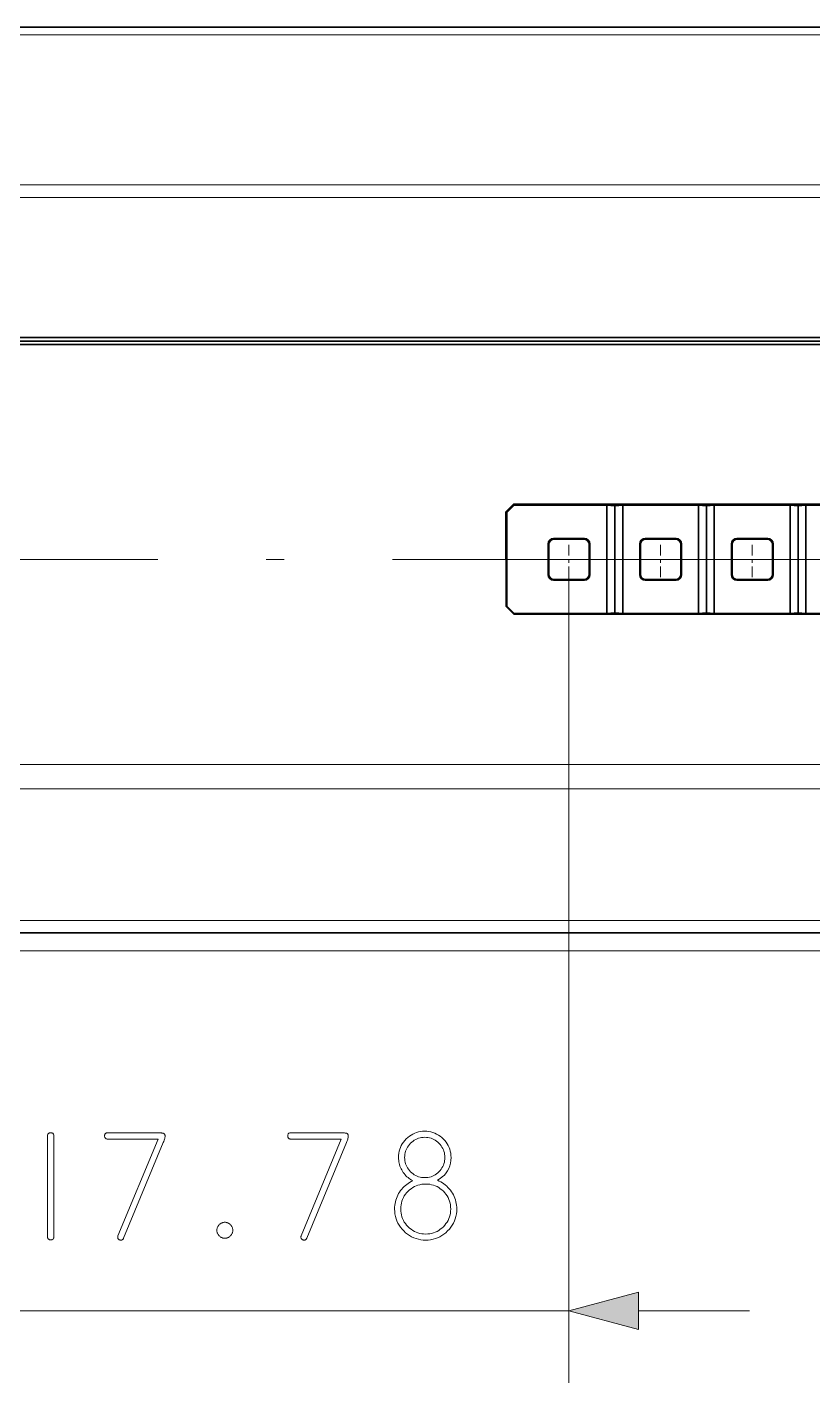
# Model space of a CAD drawing. Extents: x 0 to 297, y 0 to 210.
# Drawn here: x 138.5 to 160.28, y 132.16 to 169.74 of the extents above; entities that cross this region are included whole.
import ezdxf

# ---------------------------------------------------------------- set-up
doc = ezdxf.new("R2010")
doc.units = 0
doc.linetypes.add('DASHDOT', pattern=[18.5, 12, -3, 0.5, -3])

msp = doc.modelspace()

# ---------------------------------------------------------------- linework, layer by layer
at = {"color": 7, "lineweight": 35}
for p, q in [((178.677, 169.736), (124.947, 169.736)), ((115.55, 161.136), (178.782, 161.136)), ((115.55, 161.036), (178.782, 161.036)), ((115.55, 160.936), (178.782, 160.936)), ((151.982, 156.518), (177.889, 156.518)), ((151.988, 153.468), (177.883, 153.468)), ((122.02, 144.636), (177.197, 144.636))]:
    msp.add_line(p, q, dxfattribs=at)
at = {"color": 7, "lineweight": 13}
for p, q in [((178.677, 169.52), (124.947, 169.52)), ((115.944, 165.366), (178.671, 165.366)), ((115.944, 165.015), (178.671, 165.015)), ((153.515, 154.493), (153.515, 132.163)), ((178.358, 149.297), (116.353, 149.297)), ((178.358, 148.629), (116.353, 148.629)), ((122.02, 144.975), (177.197, 144.975))]:
    msp.add_line(p, q, dxfattribs=at)
at = {"color": 7, "lineweight": 35, "ltscale": 0.007719}
msp.add_line((151.765, 156.299), (151.982, 156.518), dxfattribs=at)
at = {"color": 7, "lineweight": 35, "ltscale": 0.007071}
for p, q in [((151.795, 156.286), (151.995, 156.486)), ((151.795, 153.686), (151.995, 153.486))]:
    msp.add_line(p, q, dxfattribs=at)
at = {"color": 7, "lineweight": 35, "ltscale": 0.000859953}
msp.add_line((151.995, 156.486), (151.982, 156.518), dxfattribs=at)
at = {"color": 7, "lineweight": 35, "ltscale": 0.064225}
for p, q in [((151.995, 156.486), (154.564, 156.486)), ((154.564, 153.486), (151.995, 153.486))]:
    msp.add_line(p, q, dxfattribs=at)
at = {"color": 7, "lineweight": 35, "ltscale": 0.075}
for p, q in [((154.564, 156.486), (154.564, 153.486)), ((155.004, 156.486), (155.004, 153.486)), ((157.104, 156.486), (157.104, 153.486)), ((157.544, 156.486), (157.544, 153.486)), ((159.644, 156.486), (159.644, 153.486)), ((160.084, 156.486), (160.084, 153.486))]:
    msp.add_line(p, q, dxfattribs=at)
at = {"color": 7, "lineweight": 35, "ltscale": 0.005521}
for p, q in [((154.564, 156.486), (154.784, 156.467)), ((155.004, 156.486), (154.784, 156.467)), ((157.104, 156.486), (157.324, 156.467)), ((157.544, 156.486), (157.324, 156.467)), ((159.644, 156.486), (159.864, 156.467)), ((160.084, 156.486), (159.864, 156.467)), ((154.784, 153.505), (154.564, 153.486)), ((154.784, 153.505), (155.004, 153.486)), ((157.324, 153.505), (157.104, 153.486)), ((157.324, 153.505), (157.544, 153.486)), ((159.864, 153.505), (159.644, 153.486)), ((159.864, 153.505), (160.084, 153.486))]:
    msp.add_line(p, q, dxfattribs=at)
at = {"color": 7, "lineweight": 35, "ltscale": 0.074038}
for p, q in [((154.784, 156.467), (154.784, 153.505)), ((157.324, 156.467), (157.324, 153.505)), ((159.864, 156.467), (159.864, 153.505))]:
    msp.add_line(p, q, dxfattribs=at)
at = {"color": 7, "lineweight": 35, "ltscale": 0.0525}
for p, q in [((155.004, 156.486), (157.104, 156.486)), ((157.544, 156.486), (159.644, 156.486)), ((160.084, 156.486), (162.184, 156.486)), ((157.104, 153.486), (155.004, 153.486)), ((159.644, 153.486), (157.544, 153.486)), ((162.184, 153.486), (160.084, 153.486))]:
    msp.add_line(p, q, dxfattribs=at)
at = {"color": 7, "lineweight": 35, "ltscale": 0.065514}
msp.add_line((151.777, 153.678), (151.765, 156.299), dxfattribs=at)
at = {"color": 7, "lineweight": 35, "ltscale": 0.000832751}
msp.add_line((151.795, 156.286), (151.765, 156.299), dxfattribs=at)
at = {"color": 7, "lineweight": 35, "ltscale": 0.065}
msp.add_line((151.795, 156.286), (151.795, 153.686), dxfattribs=at)
at = {"color": 7, "lineweight": 13, "ltscale": 0.000617435}
for p, q in [((153.105, 155.546), (153.087, 155.564)), ((153.926, 155.546), (153.943, 155.564)), ((156.466, 155.546), (156.483, 155.564)), ((158.185, 155.546), (158.167, 155.564)), ((159.006, 155.546), (159.023, 155.564)), ((152.955, 155.396), (152.937, 155.414)), ((154.076, 155.396), (154.093, 155.414)), ((159.156, 155.396), (159.173, 155.414)), ((152.955, 154.575), (152.937, 154.558)), ((153.105, 154.425), (153.087, 154.408)), ((153.926, 154.425), (153.943, 154.408)), ((154.076, 154.575), (154.093, 154.558)), ((156.466, 154.425), (156.483, 154.408)), ((158.185, 154.425), (158.167, 154.408)), ((159.006, 154.425), (159.023, 154.408)), ((159.156, 154.575), (159.173, 154.558))]:
    msp.add_line(p, q, dxfattribs=at)
at = {"color": 7, "lineweight": 35, "ltscale": 0.021403}
for p, q in [((153.087, 155.564), (153.943, 155.564)), ((155.627, 155.564), (156.483, 155.564)), ((158.167, 155.564), (159.023, 155.564)), ((152.937, 155.414), (152.937, 154.558)), ((154.093, 155.414), (154.093, 154.558)), ((155.477, 155.414), (155.477, 154.558)), ((156.633, 155.414), (156.633, 154.558)), ((158.017, 155.414), (158.017, 154.558)), ((159.173, 155.414), (159.173, 154.558)), ((153.087, 154.408), (153.943, 154.408)), ((155.627, 154.408), (156.483, 154.408)), ((158.167, 154.408), (159.023, 154.408))]:
    msp.add_line(p, q, dxfattribs=at)
at = {"color": 7, "lineweight": 13, "ltscale": 0.000617704}
for p, q in [((155.645, 155.546), (155.627, 155.564)), ((155.645, 154.425), (155.627, 154.408))]:
    msp.add_line(p, q, dxfattribs=at)
at = {"color": 7, "lineweight": 35, "ltscale": 0.02053}
for p, q in [((152.955, 155.396), (152.955, 154.575)), ((153.105, 155.546), (153.926, 155.546)), ((154.076, 155.396), (154.076, 154.575)), ((155.495, 155.396), (155.495, 154.575)), ((155.645, 155.546), (156.466, 155.546)), ((156.616, 155.396), (156.616, 154.575)), ((158.035, 155.396), (158.035, 154.575)), ((158.185, 155.546), (159.006, 155.546)), ((159.156, 155.396), (159.156, 154.575)), ((153.105, 154.425), (153.926, 154.425)), ((155.645, 154.425), (156.466, 154.425)), ((158.185, 154.425), (159.006, 154.425))]:
    msp.add_line(p, q, dxfattribs=at)
at = {"color": 7, "linetype": 'DASHDOT', "lineweight": 13, "ltscale": 0.024636}
for p, q in [((153.515, 154.493), (153.515, 155.479)), ((156.055, 154.493), (156.055, 155.479)), ((158.595, 154.493), (158.595, 155.479))]:
    msp.add_line(p, q, dxfattribs=at)
at = {"color": 7, "lineweight": 13, "ltscale": 0.000617165}
for p, q in [((155.495, 155.396), (155.477, 155.414)), ((156.616, 155.396), (156.633, 155.414)), ((158.035, 155.396), (158.017, 155.414)), ((155.495, 154.575), (155.477, 154.558)), ((156.616, 154.575), (156.633, 154.558)), ((158.035, 154.575), (158.017, 154.558))]:
    msp.add_line(p, q, dxfattribs=at)
at = {"color": 7, "linetype": 'DASHDOT', "lineweight": 13}
msp.add_line((111.621, 154.986), (182.71, 154.986), dxfattribs=at)
at = {"color": 7, "lineweight": 35, "ltscale": 0.000507444}
msp.add_line((151.795, 153.686), (151.777, 153.678), dxfattribs=at)
at = {"color": 7, "lineweight": 35, "ltscale": 0.007449}
msp.add_line((151.777, 153.678), (151.988, 153.468), dxfattribs=at)
at = {"color": 7, "lineweight": 35, "ltscale": 0.000481445}
msp.add_line((151.995, 153.486), (151.988, 153.468), dxfattribs=at)
at = {"color": 1, "lineweight": 13}
msp.add_line((169.355, 144.136), (83.313, 144.136), dxfattribs=at)
at = {"color": 7, "lineweight": 13, "ltscale": 0.4445}
msp.add_line((135.735, 134.163), (153.515, 134.163), dxfattribs=at)
at = {"color": 7, "lineweight": 13, "ltscale": 0.076704}
msp.add_line((155.447, 134.163), (158.515, 134.163), dxfattribs=at)
at = {"color": 7, "lineweight": 13}
for points in [[(139.237, 136.215), (139.236, 136.199), (139.234, 136.184), (139.229, 136.171), (139.223, 136.16), (139.215, 136.15), (139.206, 136.143), (139.195, 136.137), (139.182, 136.132), (139.167, 136.13), (139.151, 136.129), (139.134, 136.13), (139.119, 136.132), (139.106, 136.137), (139.095, 136.143), (139.086, 136.15), (139.078, 136.16), (139.072, 136.171), (139.067, 136.184), (139.065, 136.199), (139.064, 136.215), (139.064, 139.008), (139.065, 139.024), (139.067, 139.039), (139.072, 139.052), (139.078, 139.063), (139.086, 139.073), (139.095, 139.08), (139.106, 139.086), (139.119, 139.091), (139.134, 139.093), (139.151, 139.094), (139.167, 139.093), (139.182, 139.091), (139.195, 139.086), (139.206, 139.08), (139.215, 139.073), (139.223, 139.063), (139.229, 139.052), (139.234, 139.039), (139.236, 139.024), (139.237, 139.008)], [(142.315, 139.042), (142.319, 139.031), (142.322, 139.018), (142.322, 139.002), (142.321, 138.984), (142.317, 138.963), (142.312, 138.94), (142.305, 138.914), (142.296, 138.886), (142.285, 138.855), (142.272, 138.821), (141.172, 136.172), (141.168, 136.162), (141.162, 136.153), (141.156, 136.146), (141.15, 136.139), (141.143, 136.133), (141.135, 136.128), (141.127, 136.125), (141.118, 136.122), (141.109, 136.121), (141.099, 136.12), (141.081, 136.121), (141.066, 136.124), (141.052, 136.128), (141.04, 136.134), (141.03, 136.142), (141.022, 136.151), (141.016, 136.163), (141.011, 136.176), (141.009, 136.19), (141.008, 136.207), (141.008, 136.21), (141.008, 136.214), (141.008, 136.217), (141.009, 136.221), (141.01, 136.224), (141.011, 136.228), (141.012, 136.231), (141.013, 136.234), (141.015, 136.238), (141.016, 136.241), (142.125, 138.921), (140.731, 138.921), (140.714, 138.922), (140.699, 138.924), (140.686, 138.929), (140.675, 138.935), (140.666, 138.943), (140.658, 138.952), (140.652, 138.963), (140.647, 138.976), (140.645, 138.991), (140.644, 139.008), (140.645, 139.024), (140.647, 139.039), (140.652, 139.052), (140.658, 139.063), (140.666, 139.073), (140.675, 139.08), (140.686, 139.086), (140.699, 139.091), (140.714, 139.093), (140.731, 139.094), (142.068, 139.094), (142.099, 139.094), (142.128, 139.094), (142.154, 139.093), (142.178, 139.092), (142.199, 139.091), (142.218, 139.09), (142.235, 139.088), (142.25, 139.086), (142.262, 139.084), (142.272, 139.081), (142.277, 139.08), (142.282, 139.078), (142.287, 139.076), (142.291, 139.073), (142.296, 139.069), (142.3, 139.065), (142.304, 139.06), (142.308, 139.055), (142.311, 139.049)], [(147.393, 139.042), (147.397, 139.031), (147.4, 139.018), (147.4, 139.002), (147.398, 138.984), (147.395, 138.963), (147.39, 138.94), (147.383, 138.914), (147.374, 138.886), (147.363, 138.855), (147.35, 138.821), (146.25, 136.172), (146.245, 136.162), (146.24, 136.153), (146.234, 136.146), (146.228, 136.139), (146.221, 136.133), (146.213, 136.128), (146.205, 136.125), (146.196, 136.122), (146.187, 136.121), (146.176, 136.12), (146.159, 136.121), (146.144, 136.124), (146.13, 136.128), (146.118, 136.134), (146.108, 136.142), (146.1, 136.151), (146.094, 136.163), (146.089, 136.176), (146.086, 136.19), (146.086, 136.207), (146.086, 136.21), (146.086, 136.214), (146.086, 136.217), (146.087, 136.221), (146.088, 136.224), (146.089, 136.228), (146.09, 136.231), (146.091, 136.234), (146.093, 136.238), (146.094, 136.241), (147.202, 138.921), (145.809, 138.921), (145.792, 138.922), (145.777, 138.924), (145.764, 138.929), (145.753, 138.935), (145.744, 138.943), (145.736, 138.952), (145.73, 138.963), (145.725, 138.976), (145.723, 138.991), (145.722, 139.008), (145.723, 139.024), (145.725, 139.039), (145.73, 139.052), (145.736, 139.063), (145.744, 139.073), (145.753, 139.08), (145.764, 139.086), (145.777, 139.091), (145.792, 139.093), (145.809, 139.094), (147.146, 139.094), (147.177, 139.094), (147.206, 139.094), (147.232, 139.093), (147.256, 139.092), (147.277, 139.091), (147.296, 139.09), (147.313, 139.088), (147.328, 139.086), (147.34, 139.084), (147.35, 139.081), (147.355, 139.08), (147.36, 139.078), (147.364, 139.076), (147.369, 139.073), (147.373, 139.069), (147.378, 139.065), (147.382, 139.06), (147.386, 139.055), (147.389, 139.049)], [(150.406, 136.982), (150.403, 136.912), (150.396, 136.844), (150.383, 136.778), (150.365, 136.714), (150.343, 136.652), (150.315, 136.592), (150.282, 136.535), (150.244, 136.479), (150.201, 136.425), (150.153, 136.373), (150.101, 136.325), (150.047, 136.282), (149.992, 136.244), (149.934, 136.211), (149.874, 136.183), (149.812, 136.161), (149.748, 136.143), (149.682, 136.13), (149.614, 136.123), (149.544, 136.12), (149.474, 136.123), (149.407, 136.13), (149.341, 136.143), (149.277, 136.161), (149.215, 136.183), (149.155, 136.211), (149.097, 136.244), (149.042, 136.282), (148.988, 136.325), (148.936, 136.373), (148.888, 136.425), (148.845, 136.479), (148.807, 136.535), (148.774, 136.592), (148.746, 136.652), (148.723, 136.714), (148.706, 136.778), (148.693, 136.844), (148.686, 136.912), (148.683, 136.982), (148.684, 137.033), (148.689, 137.084), (148.695, 137.133), (148.705, 137.181), (148.718, 137.229), (148.733, 137.275), (148.751, 137.321), (148.772, 137.365), (148.795, 137.409), (148.822, 137.451), (148.85, 137.492), (148.88, 137.531), (148.912, 137.568), (148.946, 137.602), (148.982, 137.635), (149.019, 137.665), (149.058, 137.693), (149.099, 137.719), (149.141, 137.743), (149.185, 137.765), (149.15, 137.784), (149.117, 137.805), (149.085, 137.827), (149.054, 137.851), (149.025, 137.877), (148.997, 137.904), (148.971, 137.933), (148.945, 137.963), (148.922, 137.995), (148.899, 138.029), (148.879, 138.064), (148.86, 138.1), (148.844, 138.136), (148.83, 138.173), (148.818, 138.211), (148.809, 138.25), (148.801, 138.289), (148.796, 138.328), (148.792, 138.369), (148.791, 138.41), (148.793, 138.469), (148.8, 138.526), (148.81, 138.582), (148.825, 138.636), (148.845, 138.688), (148.868, 138.738), (148.896, 138.787), (148.928, 138.834), (148.965, 138.879), (149.005, 138.923), (149.049, 138.964), (149.095, 139), (149.142, 139.032), (149.19, 139.06), (149.241, 139.084), (149.293, 139.103), (149.347, 139.118), (149.402, 139.129), (149.46, 139.135), (149.518, 139.137), (149.577, 139.135), (149.635, 139.129), (149.69, 139.118), (149.744, 139.103), (149.796, 139.084), (149.847, 139.06), (149.895, 139.032), (149.942, 139), (149.988, 138.964), (150.031, 138.923), (150.072, 138.879), (150.109, 138.834), (150.141, 138.787), (150.169, 138.738), (150.192, 138.688), (150.211, 138.636), (150.226, 138.582), (150.237, 138.526), (150.244, 138.469), (150.246, 138.41), (150.242, 138.328), (150.231, 138.251), (150.212, 138.177), (150.185, 138.108), (150.152, 138.042), (150.11, 137.981), (150.061, 137.924), (150.005, 137.871), (149.941, 137.823), (149.869, 137.778), (149.917, 137.757), (149.962, 137.734), (150.006, 137.708), (150.048, 137.68), (150.088, 137.649), (150.126, 137.617), (150.162, 137.582), (150.196, 137.544), (150.228, 137.504), (150.259, 137.462), (150.287, 137.418), (150.312, 137.374), (150.334, 137.328), (150.353, 137.281), (150.369, 137.234), (150.382, 137.185), (150.393, 137.136), (150.4, 137.085), (150.404, 137.034)], [(150.077, 138.41), (150.075, 138.455), (150.07, 138.499), (150.062, 138.542), (150.051, 138.583), (150.036, 138.623), (150.018, 138.662), (149.996, 138.7), (149.972, 138.736), (149.944, 138.771), (149.912, 138.804), (149.879, 138.835), (149.844, 138.863), (149.808, 138.888), (149.77, 138.909), (149.732, 138.928), (149.692, 138.942), (149.65, 138.954), (149.608, 138.962), (149.564, 138.967), (149.518, 138.969), (149.473, 138.967), (149.429, 138.962), (149.387, 138.954), (149.345, 138.942), (149.305, 138.928), (149.267, 138.909), (149.229, 138.888), (149.193, 138.863), (149.158, 138.835), (149.125, 138.804), (149.093, 138.771), (149.065, 138.736), (149.041, 138.7), (149.019, 138.662), (149.001, 138.623), (148.986, 138.583), (148.975, 138.542), (148.967, 138.499), (148.962, 138.455), (148.96, 138.41), (148.962, 138.365), (148.967, 138.321), (148.975, 138.278), (148.986, 138.237), (149.001, 138.197), (149.019, 138.158), (149.041, 138.121), (149.065, 138.085), (149.093, 138.05), (149.125, 138.016), (149.158, 137.985), (149.193, 137.957), (149.229, 137.932), (149.267, 137.911), (149.305, 137.893), (149.345, 137.878), (149.387, 137.867), (149.429, 137.858), (149.473, 137.853), (149.518, 137.852), (149.564, 137.853), (149.608, 137.858), (149.65, 137.867), (149.692, 137.878), (149.732, 137.893), (149.77, 137.911), (149.808, 137.932), (149.844, 137.957), (149.879, 137.985), (149.912, 138.016), (149.944, 138.05), (149.972, 138.085), (149.996, 138.121), (150.018, 138.158), (150.036, 138.197), (150.051, 138.237), (150.062, 138.278), (150.07, 138.321), (150.075, 138.365)], [(150.237, 136.982), (150.235, 137.039), (150.229, 137.094), (150.219, 137.148), (150.205, 137.199), (150.186, 137.249), (150.164, 137.298), (150.137, 137.344), (150.107, 137.389), (150.072, 137.432), (150.034, 137.473), (149.992, 137.511), (149.949, 137.545), (149.904, 137.576), (149.858, 137.602), (149.81, 137.624), (149.76, 137.642), (149.708, 137.656), (149.655, 137.666), (149.601, 137.672), (149.544, 137.674), (149.488, 137.672), (149.433, 137.666), (149.38, 137.656), (149.329, 137.642), (149.279, 137.624), (149.231, 137.602), (149.185, 137.576), (149.14, 137.545), (149.097, 137.511), (149.055, 137.473), (149.017, 137.432), (148.982, 137.389), (148.952, 137.344), (148.925, 137.298), (148.903, 137.249), (148.884, 137.199), (148.87, 137.148), (148.86, 137.094), (148.854, 137.039), (148.852, 136.982), (148.854, 136.925), (148.86, 136.871), (148.87, 136.818), (148.884, 136.766), (148.903, 136.716), (148.925, 136.668), (148.952, 136.622), (148.982, 136.577), (149.017, 136.534), (149.055, 136.492), (149.097, 136.454), (149.14, 136.419), (149.185, 136.389), (149.231, 136.362), (149.279, 136.34), (149.329, 136.322), (149.38, 136.307), (149.433, 136.297), (149.488, 136.291), (149.544, 136.289), (149.601, 136.291), (149.655, 136.297), (149.708, 136.307), (149.76, 136.322), (149.81, 136.34), (149.858, 136.362), (149.904, 136.389), (149.949, 136.419), (149.992, 136.454), (150.034, 136.492), (150.072, 136.534), (150.107, 136.577), (150.137, 136.622), (150.164, 136.668), (150.186, 136.716), (150.205, 136.766), (150.219, 136.818), (150.229, 136.871), (150.235, 136.925)], [(144.198, 136.393), (144.197, 136.375), (144.196, 136.358), (144.192, 136.341), (144.188, 136.324), (144.182, 136.308), (144.175, 136.293), (144.166, 136.278), (144.157, 136.264), (144.146, 136.25), (144.133, 136.237), (144.12, 136.225), (144.106, 136.214), (144.092, 136.204), (144.077, 136.195), (144.062, 136.188), (144.046, 136.182), (144.03, 136.178), (144.013, 136.175), (143.995, 136.173), (143.977, 136.172), (143.959, 136.173), (143.942, 136.175), (143.925, 136.178), (143.909, 136.182), (143.893, 136.188), (143.878, 136.195), (143.863, 136.204), (143.849, 136.214), (143.835, 136.225), (143.822, 136.237), (143.809, 136.25), (143.798, 136.264), (143.788, 136.278), (143.78, 136.293), (143.773, 136.308), (143.767, 136.324), (143.762, 136.341), (143.759, 136.358), (143.757, 136.375), (143.757, 136.393), (143.757, 136.411), (143.759, 136.428), (143.762, 136.445), (143.767, 136.461), (143.773, 136.477), (143.78, 136.493), (143.788, 136.507), (143.798, 136.522), (143.809, 136.535), (143.822, 136.549), (143.835, 136.561), (143.849, 136.572), (143.863, 136.582), (143.878, 136.59), (143.893, 136.597), (143.909, 136.603), (143.925, 136.608), (143.942, 136.611), (143.959, 136.613), (143.977, 136.614), (143.995, 136.613), (144.013, 136.611), (144.03, 136.608), (144.046, 136.603), (144.062, 136.597), (144.077, 136.59), (144.092, 136.582), (144.106, 136.572), (144.12, 136.561), (144.133, 136.549), (144.146, 136.535), (144.157, 136.522), (144.166, 136.507), (144.175, 136.493), (144.182, 136.477), (144.188, 136.461), (144.192, 136.445), (144.196, 136.428), (144.197, 136.411)], [(155.447, 134.681), (153.515, 134.163), (155.447, 133.646)]]:
    msp.add_lwpolyline(points, close=True, dxfattribs=at)
at = {"color": 7, "lineweight": 35}
for centre, start, end in [((153.087, 155.414), 90.0108, 179.9902), ((153.943, 155.414), 0.0108, 89.9902), ((155.627, 155.414), 90.0108, 179.9902), ((156.483, 155.414), 0.0108, 89.9902), ((158.167, 155.414), 90.0108, 179.9902), ((159.023, 155.414), 0.0108, 89.9902), ((153.105, 155.396), 90.0108, 179.9902), ((153.926, 155.396), 0.0108, 89.9902), ((155.645, 155.396), 90.0108, 179.9902), ((156.466, 155.396), 0.0108, 89.9902), ((158.185, 155.396), 90.0108, 179.9902), ((159.006, 155.396), 0.0108, 89.9902), ((153.087, 154.558), 180.0108, 269.9902), ((153.105, 154.575), 180.0108, 269.9902), ((153.926, 154.575), 270.0108, 359.9902), ((153.943, 154.558), 270.0108, 359.9902), ((155.627, 154.558), 180.0098, 269.9892), ((155.645, 154.575), 180.0098, 269.9892), ((156.466, 154.575), 270.0108, 359.9902), ((156.483, 154.558), 270.0108, 359.9902), ((158.167, 154.558), 180.0098, 269.9892), ((158.185, 154.575), 180.0098, 269.9892), ((159.006, 154.575), 270.0108, 359.9902), ((159.023, 154.558), 270.0108, 359.9902)]:
    msp.add_arc(centre, 0.15, start, end, dxfattribs=at)
at = {"color": 7, "lineweight": 13}
msp.add_solid([(155.447, 134.681), (153.515, 134.163), (155.447, 134.681), (155.447, 133.646)], dxfattribs=at)

doc.saveas('drawing.dxf')
